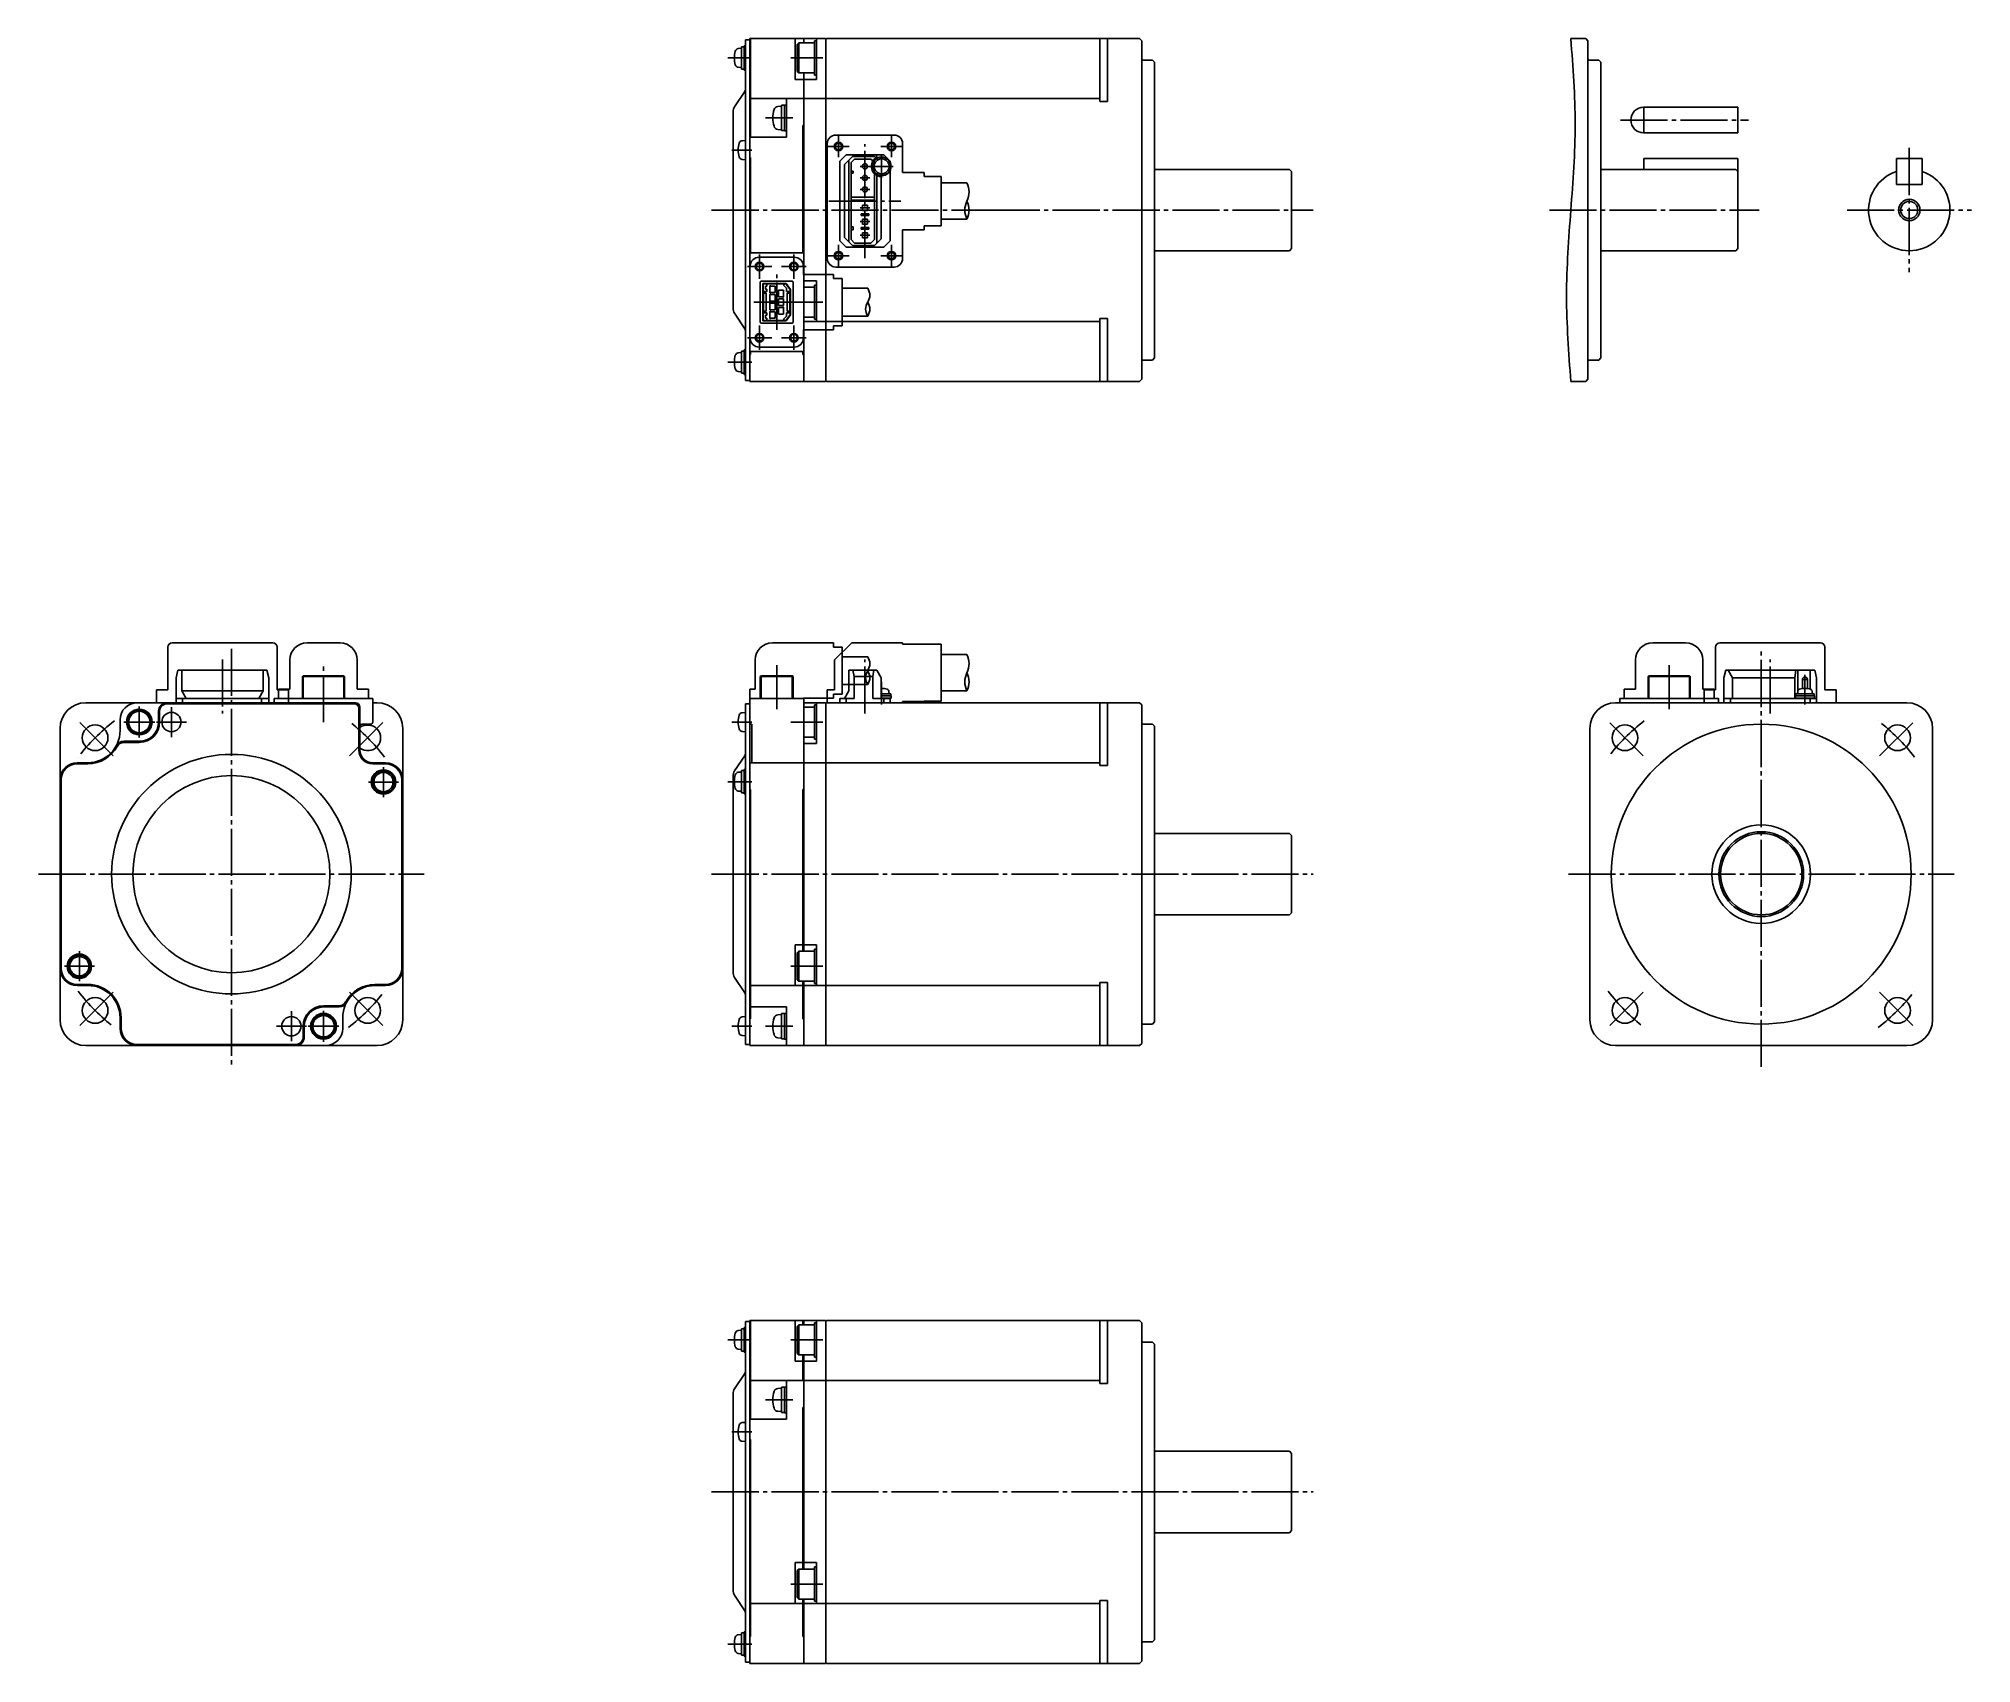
# Model space of a CAD drawing. Header units: millimetres. Extents: x -232 to 219, y -204 to 175.
import ezdxf

# ---------------------------------------------------------------- set-up
doc = ezdxf.new("R2010")
doc.units = ezdxf.units.MM
doc.linetypes.add('DASH_CENTER', pattern=[14, 11, -1, 1, -1])

msp = doc.modelspace()

# ---------------------------------------------------------------- linework, layer by layer
at = {"color": 7, "linetype": 'Continuous'}
for p, q in [((-67.9, 172.75), (-68.68, 172.68)), ((-67.9, 173.1), (-67.3, 173.1)), ((-67.9, 167.9), (-67.9, 173.1)), ((-67.3, 173.35), (-67, 173.35)), ((-67.3, 167.65), (-67.3, 173.35)), ((-67, 135), (-67, 174.75)), ((-67, 174.75), (-66, 174.75)), ((-66, 175), (-53.4, 175)), ((-66, 175), (-66, 95)), ((-65.8, 175), (-65.8, 161)), ((-55.4, 165.5), (-55.4, 175)), ((-54.55, 174), (-54.9, 173.65)), ((-54.9, 167.35), (-54.9, 173.65)), ((-54.55, 174), (-54.55, 167)), ((-54.55, 174), (-50.9, 174)), ((-48.3, 175), (-53.4, 175)), ((-53.4, 175), (-53.4, 174)), ((-50.9, 174.5), (-50.4, 174.5)), ((-50.9, 166.5), (-50.9, 174.5)), ((-50.4, 165.5), (-50.4, 175)), ((-48.3, 175), (-48.2, 174.9)), ((-48.2, 174.9), (-48.1, 175)), ((-48.2, 174.9), (-48.2, 95.1)), ((25, 175), (-48.1, 175)), ((15.7, 175), (15.7, 160.32)), ((17.5, 175), (17.5, 160.32)), ((25.5, 174.5), (25, 175)), ((25.5, 174.5), (25.5, 95.5)), ((129.19, 175), (125.69, 175)), ((129.69, 174.5), (129.19, 175)), ((129.69, 174.5), (129.69, 95.5)), ((-68.68, 168.32), (-67.9, 168.25)), ((-67.3, 167.9), (-67.9, 167.9)), ((-67, 167.65), (-67.3, 167.65)), ((-54.9, 167.35), (-54.55, 167)), ((-50.9, 167), (-54.55, 167)), ((-53.4, 167), (-53.4, 118.5)), ((25.8, 170), (28, 170)), ((28, 170), (28.5, 169.5)), ((28.5, 135), (28.5, 169.5)), ((129.99, 170), (132.19, 170)), ((132.19, 170), (132.69, 169.5)), ((132.69, 135), (132.69, 169.5)), ((-69.53, 159.09), (-67.17, 162.65)), ((-53.4, 165.5), (-55.4, 165.5)), ((-53.4, 165.5), (-50.4, 165.5)), ((-50.9, 166.5), (-50.4, 166.5)), ((-65.8, 161), (-53.4, 161)), ((-65.8, 161), (-65.8, 152)), ((-58.6, 159.25), (-59.45, 159.18)), ((-58.6, 159.45), (-57.9, 159.45)), ((-58.6, 159.45), (-58.6, 153.55)), ((-57.9, 159.5), (-57.9, 153.5)), ((-57.9, 159.5), (-57.4, 159.5)), ((-57.4, 152), (-57.4, 161)), ((-53.4, 161), (-48.2, 161)), ((15.7, 161), (-48.2, 161)), ((15.7, 160.32), (17.5, 160.32)), ((142.69, 159), (164.69, 159)), ((142.69, 159), (142.69, 153)), ((164.69, 159), (164.69, 153)), ((-69.9, 157.88), (-69.9, 135)), ((-59.45, 153.82), (-58.6, 153.75)), ((-57.9, 153.55), (-58.6, 153.55)), ((-57.4, 153.5), (-57.9, 153.5)), ((-53.6, 154.75), (-53.6, 135)), ((-53.6, 154.75), (-53.4, 154.75)), ((-67, 151.25), (-67.78, 151.18)), ((-66, 152), (-57.4, 152)), ((164.69, 153), (142.69, 153)), ((-67.78, 146.82), (-67, 146.75)), ((-66, 147.25), (-65.8, 147.25)), ((-65.8, 147.25), (-65.8, 125)), ((-43.5, 147.9), (-45, 146.4)), ((-45, 127.8), (-45, 146.4)), ((-43.9, 145.6), (-41.6, 147.9)), ((-43.9, 128.6), (-43.9, 145.6)), ((-43.5, 147.9), (-34.7, 147.9)), ((-42.9, 127.6), (-42.9, 146.6)), ((-41.55, 146.9), (-42.35, 146.1)), ((-42.35, 146.1), (-42.35, 128.1)), ((-42, 147.5), (-36.9, 147.5)), ((-41.55, 146.9), (-37.7, 146.9)), ((-37.7, 146.9), (-37.25, 146.45)), ((-36.57, 147.17), (-37.3, 147.9)), ((-36.4, 147.28), (-36.4, 147.9)), ((-33.2, 146.4), (-34.7, 147.9)), ((-33.2, 146.12), (-33.2, 146.4)), ((60, 144.5), (28.5, 144.5)), ((60.5, 144), (60, 144.5)), ((164.19, 144.5), (132.69, 144.5)), ((142.69, 147), (164.69, 147)), ((142.69, 144.5), (142.69, 147)), ((164.69, 144), (164.19, 144.5)), ((164.69, 147), (164.69, 144)), ((164.69, 126), (164.69, 147)), ((207.69, 147), (201.69, 147)), ((201.69, 147), (201.69, 141)), ((207.69, 141), (207.69, 147)), ((-42.35, 144.1), (-41.85, 144.1)), ((-41.85, 143.6), (-42.35, 143.6)), ((-41.85, 144.1), (-41.85, 143.6)), ((-36.9, 128.1), (-36.9, 143.51)), ((-36.3, 127.3), (-36.3, 143.07)), ((-35.3, 128.3), (-35.3, 142.8)), ((-33.2, 127.8), (-33.2, 144.28)), ((60.5, 126), (60.5, 144)), ((201.69, 141), (207.69, 141)), ((-42.35, 138), (-36.9, 138)), ((-36.9, 137.3), (-42.35, 137.3)), ((-38.5, 136.1), (-39.7, 136.1)), ((-39.7, 136.1), (-39.7, 134.9)), ((-38.5, 134.9), (-38.5, 136.1)), ((-69.9, 135), (-69.9, 112.12)), ((-67, 95.25), (-67, 135)), ((-53.6, 135), (-53.6, 125)), ((-42.35, 131.05), (-41.85, 131.05)), ((-41.85, 131.05), (-41.85, 130.35)), ((-38.2, 134.1), (-40, 134.1)), ((-40, 134.1), (-40, 133.7)), ((-40, 133.7), (-38.2, 133.7)), ((-40, 130.9), (-40, 130.5)), ((-38.2, 130.9), (-40, 130.9)), ((-39.7, 134.9), (-38.5, 134.9)), ((-39.7, 132.9), (-39.7, 131.7)), ((-38.5, 132.9), (-39.7, 132.9)), ((-39.7, 131.7), (-38.5, 131.7)), ((-38.5, 131.7), (-38.5, 132.9)), ((-38.2, 133.7), (-38.2, 134.1)), ((-38.2, 130.5), (-38.2, 130.9)), ((28.5, 100.5), (28.5, 135)), ((132.69, 100.5), (132.69, 135)), ((-43.5, 126.3), (-45, 127.8)), ((-41.6, 126.3), (-43.9, 128.6)), ((-41.85, 130.35), (-42.35, 130.35)), ((-42.35, 128.1), (-41.55, 127.3)), ((-42, 126.7), (-36.9, 126.7)), ((-41.55, 127.3), (-37.7, 127.3)), ((-40, 130.5), (-38.2, 130.5)), ((-38.5, 129.7), (-39.7, 129.7)), ((-39.7, 129.7), (-39.7, 128.5)), ((-39.7, 128.5), (-38.5, 128.5)), ((-38.5, 128.5), (-38.5, 129.7)), ((-37.7, 127.3), (-36.9, 128.1)), ((-37.3, 126.3), (-35.3, 128.3)), ((-33.2, 127.8), (-34.7, 126.3)), ((-66, 125), (-53.4, 125)), ((-43.5, 126.3), (-34.7, 126.3)), ((28.5, 125.5), (60, 125.5)), ((60, 125.5), (60.5, 126)), ((132.69, 125.5), (164.19, 125.5)), ((164.19, 125.5), (164.69, 126)), ((-63.53, 118.23), (-63.33, 118.43)), ((-63.53, 118.23), (-63.53, 108.78)), ((-56.08, 118.43), (-63.33, 118.43)), ((-62.95, 109.18), (-62.95, 117.83)), ((-62.95, 117.83), (-57.5, 117.83)), ((-62.85, 116), (-62.85, 117.75)), ((-62.85, 117.75), (-62, 117.75)), ((-62, 117.75), (-62, 117.25)), ((-62, 117.75), (-58, 117.75)), ((-58, 117.38), (-58, 117.75)), ((-57.57, 117.75), (-58, 117.75)), ((-57.4, 116.75), (-58, 117.38)), ((-56.55, 116.42), (-57.57, 117.75)), ((-56.45, 116.45), (-57.5, 117.83)), ((-56.08, 118.43), (-55.88, 118.23)), ((-55.88, 108.78), (-55.88, 118.23)), ((-53.4, 118.5), (-50.4, 118.5)), ((-53.4, 113.5), (-53.4, 118.5)), ((-50.9, 109.5), (-50.9, 117.5)), ((-50.9, 117.5), (-50.4, 117.5)), ((-50.4, 118.5), (-50.4, 109)), ((-62.75, 114.35), (-62.95, 114.35)), ((-62, 116), (-62.85, 116)), ((-62.75, 115.6), (-62.75, 111.4)), ((-62.75, 115.6), (-62.18, 115.6)), ((-62.4, 116), (-62.4, 115.6)), ((-62, 117.25), (-62.35, 117.25)), ((-62.35, 117.25), (-62.35, 116.5)), ((-62.35, 116.5), (-62, 116.5)), ((-62.18, 115.6), (-62.18, 111.4)), ((-62, 116.5), (-62, 116)), ((-61.28, 117.3), (-61.28, 115.7)), ((-61.1, 117.3), (-61.28, 117.3)), ((-61.28, 115.7), (-61.1, 115.7)), ((-61.1, 115.3), (-61.28, 115.3)), ((-61.28, 115.3), (-61.28, 113.7)), ((-61.28, 113.7), (-61.1, 113.7)), ((-61.1, 113.3), (-61.28, 113.3)), ((-61.28, 113.3), (-61.28, 111.7)), ((-61.1, 117.27), (-61.1, 117.3)), ((-60.1, 117.27), (-61.1, 117.27)), ((-61.1, 115.73), (-60.1, 115.73)), ((-61.1, 115.7), (-61.1, 115.73)), ((-61.1, 115.27), (-61.1, 115.3)), ((-60.1, 115.27), (-61.1, 115.27)), ((-61.1, 113.7), (-61.1, 113.73)), ((-61.1, 113.73), (-60.1, 113.73)), ((-61.1, 113.27), (-61.1, 113.3)), ((-60.1, 113.27), (-61.1, 113.27)), ((-60.1, 115.73), (-60.1, 117.27)), ((-60.1, 113.73), (-60.1, 115.27)), ((-60.1, 111.73), (-60.1, 113.27)), ((-58.3, 116.27), (-59.3, 116.27)), ((-59.3, 116.27), (-59.3, 114.73)), ((-59.3, 114.73), (-58.3, 114.73)), ((-59.3, 114.27), (-59.3, 112.73)), ((-58.3, 114.27), (-59.3, 114.27)), ((-58.3, 116.3), (-58.3, 116.27)), ((-58.12, 116.3), (-58.3, 116.3)), ((-58.3, 114.73), (-58.3, 114.7)), ((-58.3, 114.7), (-58.12, 114.7)), ((-58.12, 114.3), (-58.3, 114.3)), ((-58.3, 114.3), (-58.3, 114.27)), ((-58.12, 114.7), (-58.12, 116.3)), ((-58.12, 112.7), (-58.12, 114.3)), ((-57.4, 116), (-57.4, 116.75)), ((-56.55, 116), (-57.4, 116)), ((-57.23, 111.4), (-57.23, 115.6)), ((-57.23, 115.6), (-56.65, 115.6)), ((-57, 115.6), (-57, 116)), ((-56.65, 111.4), (-56.65, 115.6)), ((-56.65, 114.35), (-56.45, 114.35)), ((-56.55, 116), (-56.55, 116.42)), ((-56.45, 110.55), (-56.45, 116.45)), ((-53.4, 117), (-50.9, 117)), ((-53.4, 109), (-53.4, 113.5)), ((-67.17, 107.29), (-69.53, 110.91)), ((-63.53, 108.78), (-63.33, 108.58)), ((-63.33, 108.58), (-56.08, 108.58)), ((-62.95, 112.65), (-62.75, 112.65)), ((-57.5, 109.18), (-62.95, 109.18)), ((-62.85, 109.25), (-62.85, 111)), ((-62.85, 111), (-62, 111)), ((-62, 109.25), (-62.85, 109.25)), ((-62.18, 111.4), (-62.75, 111.4)), ((-62.4, 111.4), (-62.4, 111)), ((-62, 110.5), (-62.35, 110.5)), ((-62.35, 110.5), (-62.35, 109.75)), ((-62.35, 109.75), (-62, 109.75)), ((-62, 111), (-62, 110.5)), ((-62, 109.75), (-62, 109.25)), ((-62, 109.25), (-58, 109.25)), ((-61.28, 111.7), (-61.1, 111.7)), ((-61.28, 111.3), (-61.28, 109.7)), ((-61.1, 111.3), (-61.28, 111.3)), ((-61.28, 109.7), (-61.1, 109.7)), ((-61.1, 111.7), (-61.1, 111.73)), ((-61.1, 111.73), (-60.1, 111.73)), ((-61.1, 111.27), (-61.1, 111.3)), ((-60.1, 111.27), (-61.1, 111.27)), ((-61.1, 109.73), (-60.1, 109.73)), ((-61.1, 109.7), (-61.1, 109.73)), ((-60.1, 109.73), (-60.1, 111.27)), ((-59.3, 112.73), (-58.3, 112.73)), ((-59.3, 112.27), (-59.3, 110.73)), ((-58.3, 112.27), (-59.3, 112.27)), ((-59.3, 110.73), (-58.3, 110.73)), ((-58.3, 112.73), (-58.3, 112.7)), ((-58.3, 112.7), (-58.12, 112.7)), ((-58.12, 112.3), (-58.3, 112.3)), ((-58.3, 112.3), (-58.3, 112.27)), ((-58.3, 110.73), (-58.3, 110.7)), ((-58.3, 110.7), (-58.12, 110.7)), ((-58.12, 110.7), (-58.12, 112.3)), ((-58, 109.62), (-57.4, 110.25)), ((-58, 109.25), (-58, 109.62)), ((-58, 109.25), (-57.57, 109.25)), ((-57.57, 109.25), (-56.55, 110.58)), ((-57.5, 109.18), (-56.45, 110.55)), ((-57.4, 110.25), (-57.4, 111)), ((-57.4, 111), (-56.55, 111)), ((-56.65, 111.4), (-57.23, 111.4)), ((-57, 111), (-57, 111.4)), ((-56.45, 112.65), (-56.65, 112.65)), ((-56.55, 110.58), (-56.55, 111)), ((-55.88, 108.78), (-56.08, 108.58)), ((-50.9, 110), (-53.4, 110)), ((-53.4, 109), (-48.2, 109)), ((-53.4, 109), (-53.4, 95)), ((-50.9, 109.5), (-50.4, 109.5)), ((15.7, 109), (-48.2, 109)), ((17.5, 109.68), (15.7, 109.68)), ((15.7, 109.68), (15.7, 95)), ((17.5, 95), (17.5, 109.68)), ((-67.9, 101.75), (-68.68, 101.68)), ((-67.9, 102.1), (-67.3, 102.1)), ((-67.9, 96.9), (-67.9, 102.1)), ((-67.3, 102.35), (-67, 102.35)), ((-67.3, 96.65), (-67.3, 102.35)), ((-66, 102), (-53.4, 102)), ((-66, 101.25), (-65.8, 101.25)), ((-65.8, 101.25), (-65.8, 102)), ((-53.6, 102), (-53.6, 101.25)), ((-53.6, 101.25), (-53.4, 101.25)), ((28, 100), (25.8, 100)), ((28.5, 100.5), (28, 100)), ((132.19, 100), (129.99, 100)), ((132.69, 100.5), (132.19, 100)), ((-68.68, 97.32), (-67.9, 97.25)), ((-67.3, 96.9), (-67.9, 96.9)), ((-67, 96.65), (-67.3, 96.65)), ((-66, 95.25), (-67, 95.25)), ((-66, 95), (-53.4, 95)), ((-48.3, 95), (-53.4, 95)), ((-48.2, 95.1), (-48.3, 95)), ((-48.1, 95), (-48.2, 95.1)), ((-48.1, 95), (25, 95)), ((25, 95), (25.5, 95.5)), ((125.69, 95), (129.19, 95)), ((129.19, 95), (129.69, 95.5)), ((-199.9, 25.8), (-199.5, 27.6)), ((-178.7, 27.6), (-199.5, 27.6)), ((-198.6, 27.6), (-198.6, 22.8)), ((-179.6, 27.6), (-179.6, 22.8)), ((-178.7, 27.6), (-178.3, 25.8)), ((-42.9, 22.8), (-42.9, 27.6)), ((-42.9, 27.6), (-36.3, 27.6)), ((-41.9, 27.6), (-41.6, 26.1)), ((-37.3, 26.1), (-37, 27.6)), ((-36.3, 27.6), (-35.3, 25.8)), ((161.44, 25.8), (161.84, 27.6)), ((161.84, 27.6), (182.64, 27.6)), ((162.44, 27.6), (163.44, 25.8)), ((178.21, 27.6), (177.95, 25.8)), ((178.65, 27.6), (178.65, 22.68)), ((181.59, 27.6), (181.59, 23.17)), ((182.64, 27.6), (183.04, 25.8)), ((-199.9, 25.8), (-199.9, 20)), ((-179.6, 22.8), (-198.6, 22.8)), ((-198.6, 22.8), (-197.6, 21)), ((-180.6, 21), (-179.6, 22.8)), ((-178.3, 25.8), (-178.3, 20)), ((-170.22, 26.3), (-170.42, 26.1)), ((-170.42, 21), (-170.42, 26.1)), ((-170.42, 26.1), (-160.57, 26.1)), ((-170.22, 21), (-170.22, 26.3)), ((-170.22, 26.3), (-160.77, 26.3)), ((-160.77, 21), (-160.77, 26.3)), ((-160.57, 26.1), (-160.77, 26.3)), ((-160.57, 26.1), (-160.57, 21)), ((-63.53, 26.1), (-63.33, 26.3)), ((-63.53, 21), (-63.53, 26.1)), ((-63.53, 26.1), (-55.88, 26.1)), ((-63.33, 26.3), (-56.08, 26.3)), ((-63.33, 21), (-63.33, 26.3)), ((-56.08, 26.3), (-55.88, 26.1)), ((-56.08, 26.3), (-56.08, 21)), ((-55.88, 26.1), (-55.88, 21)), ((-43.9, 21), (-42.9, 22.8)), ((-41.6, 26.1), (-41.6, 21)), ((-41.6, 26.1), (-37.3, 26.1)), ((-37.3, 26.1), (-37.3, 21)), ((-35.3, 25.8), (-35.3, 21)), ((-33.45, 22.05), (-33.5, 22.64)), ((143.92, 26.3), (143.72, 26.1)), ((143.72, 21), (143.72, 26.1)), ((143.72, 26.1), (153.57, 26.1)), ((143.92, 26.3), (153.37, 26.3)), ((143.92, 21), (143.92, 26.3)), ((153.57, 26.1), (153.37, 26.3)), ((153.37, 26.3), (153.37, 21)), ((153.57, 26.1), (153.57, 21)), ((161.44, 25.8), (161.44, 20)), ((163.44, 25.8), (163.44, 21)), ((163.44, 25.8), (177.95, 25.8)), ((177.95, 25.8), (177.95, 21)), ((178.65, 22.64), (178.59, 22.05)), ((179.74, 25.4), (179.74, 23.31)), ((180.94, 25.4), (179.74, 25.4)), ((180.94, 25.4), (180.94, 23.31)), ((182.09, 22.05), (182.04, 22.64)), ((183.04, 25.8), (183.04, 20)), ((-209, 20), (-221, 20)), ((-177, 20), (-209, 20)), ((-202, 19.75), (-187, 19.75)), ((-178.3, 21), (-199.9, 21)), ((-198.4, 21), (-198.4, 20)), ((-187, 19.75), (-158.25, 19.75)), ((-180, 20), (-180, 21)), ((-154, 21), (-177, 21)), ((-177, 20), (-177, 21)), ((-177, 20), (-158, 20)), ((-157.25, 18.75), (-157.25, 9)), ((-157, 14.5), (-157, 19)), ((-154, 21), (-154, 15.5)), ((-153, 20), (-154, 20)), ((-67, 19.75), (-66, 19.75)), ((-67, -20), (-67, 19.75)), ((-66, 21), (-53.4, 21)), ((-66, 21), (-66, -60)), ((-53.4, 21), (-53.4, -36.5)), ((-48.3, 20), (-53.4, 20)), ((-53.4, 19), (-50.9, 19)), ((-50.9, 11.5), (-50.9, 19.5)), ((-50.9, 19.5), (-50.4, 19.5)), ((-50.4, 10.5), (-50.4, 20)), ((-48.3, 20), (-48.2, 19.9)), ((-48.2, 19.9), (-48.1, 20)), ((-48.2, 19.9), (-48.2, -59.9)), ((25, 20), (-48.1, 20)), ((-45, 20), (-45, 21)), ((-45, 21), (-41.6, 21)), ((-43.5, 21), (-43.5, 20)), ((-37.3, 21), (-33.2, 21)), ((-35.3, 22.05), (-33.05, 22.05)), ((-35.3, 21.6), (-33, 21.6)), ((-35.3, 21.1), (-33, 21.1)), ((-34.7, 21), (-34.7, 20)), ((-33.65, 21.1), (-33.65, 21)), ((-33.2, 21), (-33.2, 20)), ((-33.05, 21.6), (-33.05, 22.05)), ((-33, 21.6), (-33, 21.1)), ((15.7, 20), (15.7, 5.32)), ((17.5, 20), (17.5, 5.32)), ((25.5, 19.5), (25, 20)), ((25.5, 19.5), (25.5, -59.5)), ((136.14, 20), (204.14, 20)), ((137.14, 20), (137.14, 21)), ((137.14, 21), (160.14, 21)), ((160.14, 21), (160.14, 20)), ((183.04, 21), (161.44, 21)), ((162.94, 21), (162.94, 20)), ((178.14, 21.1), (178.14, 21.6)), ((178.14, 21.6), (180.34, 21.6)), ((178.14, 21.1), (180.34, 21.1)), ((178.19, 22.05), (178.19, 21.6)), ((178.19, 22.05), (180.34, 22.05)), ((178.79, 21), (178.79, 21.1)), ((180.34, 22.05), (182.49, 22.05)), ((180.34, 21.6), (182.54, 21.6)), ((180.34, 21.1), (182.54, 21.1)), ((181.54, 21), (181.54, 20)), ((181.89, 21.1), (181.89, 21)), ((182.49, 21.6), (182.49, 22.05)), ((182.54, 21.6), (182.54, 21.1)), ((-227, 14), (-227, 2)), ((-213, 16), (-213, 13.5)), ((-204, 18), (-204, 14.25)), ((-203.75, 18), (-203.75, 15.5)), ((-157, 9), (-157, 14.5)), ((-156.5, 15), (-154.5, 15)), ((-147, 2), (-147, 14)), ((-67, 17.75), (-67.78, 17.68)), ((-66, 15), (-65.5, 15)), ((-65.5, 15), (-65.5, 6)), ((25.8, 15), (28, 15)), ((28, 15), (28.5, 14.5)), ((28.5, -20), (28.5, 14.5)), ((130.23, 15), (130.14, 15)), ((130.14, 14), (130.14, -54)), ((210.14, -54), (210.14, 14)), ((-212.13, 11), (-208.5, 11)), ((-212.13, 10.75), (-208.5, 10.75)), ((-67.78, 13.32), (-67, 13.25)), ((-50.9, 12), (-53.4, 12)), ((-53.4, 10.5), (-50.4, 10.5)), ((-50.9, 11.5), (-50.4, 11.5)), ((-223, 6), (-220.5, 6)), ((-223, 5.75), (-220.5, 5.75)), ((-151, 6), (-154, 6)), ((-154, 5.75), (-151, 5.75)), ((-69.53, 4.09), (-67.17, 7.65)), ((-66, 6), (-53.4, 6)), ((-53.4, 6), (-48.2, 6)), ((15.7, 6), (-48.2, 6)), ((15.7, 5.32), (17.5, 5.32)), ((-227, 2), (-227, -42)), ((-227, 1.32), (-227, -54)), ((-226.75, 2), (-226.75, -20)), ((-147.25, 2), (-147.25, -20)), ((-147, -42), (-147, 2)), ((-69.9, 2.88), (-69.9, -20)), ((-67.9, 3.83), (-68.68, 3.77)), ((-67.9, -1.02), (-67.9, 4.18)), ((-67.9, 4.18), (-67.3, 4.18)), ((-67.3, -1.27), (-67.3, 4.43)), ((-67.3, 4.43), (-67, 4.43)), ((-68.68, -0.6), (-67.9, -0.67)), ((-67.3, -1.02), (-67.9, -1.02)), ((-67, -1.27), (-67.3, -1.27)), ((-66, -0.25), (-65.8, -0.25)), ((-65.8, -0.25), (-65.8, -46)), ((-53.6, -38), (-53.6, -0.25)), ((-53.6, -0.25), (-53.4, -0.25)), ((60, -10.5), (28.5, -10.5)), ((60.5, -11), (60, -10.5)), ((60.5, -29), (60.5, -11)), ((-226.75, -42), (-226.75, -20)), ((-147.25, -42), (-147.25, -20)), ((-69.9, -20), (-69.9, -42.88)), ((-67, -59.75), (-67, -20)), ((28.5, -54.5), (28.5, -20)), ((28.5, -29.5), (60, -29.5)), ((60, -29.5), (60.5, -29)), ((-55.4, -36.5), (-53.4, -36.5)), ((-55.4, -46), (-55.4, -36.5)), ((-54.55, -38), (-54.9, -38.35)), ((-54.9, -44.65), (-54.9, -38.35)), ((-54.55, -38), (-54.55, -45)), ((-54.55, -38), (-50.9, -38)), ((-53.4, -38), (-53.4, -36.5)), ((-53.4, -36.5), (-50.4, -36.5)), ((-50.9, -37.5), (-50.4, -37.5)), ((-50.9, -45.5), (-50.9, -37.5)), ((-50.4, -36.5), (-50.4, -46)), ((-147, -42), (-147, -54)), ((-67.17, -47.71), (-69.53, -44.09)), ((-54.9, -44.65), (-54.55, -45)), ((-50.9, -45), (-54.55, -45)), ((-53.6, -45), (-53.6, -53.75)), ((-53.4, -46), (-53.4, -45)), ((-223, -45.75), (-220.5, -45.75)), ((-223, -46), (-220.5, -46)), ((-151, -45.75), (-153.5, -45.75)), ((-151, -46), (-153.5, -46)), ((-65.8, -46), (-53.4, -46)), ((-65.8, -53.75), (-65.8, -46)), ((-53.4, -46), (-53.4, -60)), ((-53.4, -46), (-48.2, -46)), ((-50.9, -45.5), (-50.4, -45.5)), ((15.7, -46), (-48.2, -46)), ((17.5, -45.32), (15.7, -45.32)), ((15.7, -45.32), (15.7, -60)), ((17.5, -60), (17.5, -45.32)), ((-213, -56), (-213, -53.5)), ((-212.75, -56), (-212.75, -53.5)), ((-161.87, -50.75), (-165.5, -50.75)), ((-161.87, -51), (-165.5, -51)), ((-161, -56), (-161, -53.5)), ((-67, -53.25), (-67.78, -53.32)), ((-66, -53.75), (-65.8, -53.75)), ((-65.8, -51), (-57.4, -51)), ((-58.6, -52.75), (-59.45, -52.82)), ((-58.6, -52.55), (-58.6, -58.45)), ((-58.6, -52.55), (-57.9, -52.55)), ((-57.9, -52.5), (-57.4, -52.5)), ((-57.9, -52.5), (-57.9, -58.5)), ((-57.4, -51), (-57.4, -60)), ((-53.6, -53.75), (-53.4, -53.75)), ((-170.25, -58), (-170.25, -55.5)), ((-170, -58), (-170, -54.25)), ((-67.78, -57.68), (-67, -57.75)), ((-59.45, -58.18), (-58.6, -58.25)), ((-57.9, -58.45), (-58.6, -58.45)), ((-57.4, -58.5), (-57.9, -58.5)), ((28, -55), (25.8, -55)), ((28.5, -54.5), (28, -55)), ((-221, -60), (-153, -60)), ((-209, -59.75), (-187, -59.75)), ((-209, -60), (-165, -60)), ((-172, -59.75), (-187, -59.75)), ((-66, -59.75), (-67, -59.75)), ((-66, -60), (-53.4, -60)), ((-48.3, -60), (-53.4, -60)), ((-48.2, -59.9), (-48.3, -60)), ((-48.1, -60), (-48.2, -59.9)), ((-48.1, -60), (25, -60)), ((25, -60), (25.5, -59.5)), ((136.14, -60), (204.14, -60)), ((-67.9, -126.1), (-67.3, -126.1)), ((-67.9, -131.3), (-67.9, -126.1)), ((-67.3, -125.85), (-67, -125.85)), ((-67.3, -131.55), (-67.3, -125.85)), ((-67, -164.2), (-67, -124.45)), ((-67, -124.45), (-66, -124.45)), ((-66, -124.2), (-53.4, -124.2)), ((-66, -124.2), (-66, -204.2)), ((-65.8, -124.2), (-65.8, -138.2)), ((-55.4, -133.7), (-55.4, -124.2)), ((-54.55, -125.2), (-54.9, -125.55)), ((-54.9, -131.85), (-54.9, -125.55)), ((-54.55, -125.2), (-54.55, -132.2)), ((-54.55, -125.2), (-50.9, -125.2)), ((-53.6, -125.2), (-53.6, -124.2)), ((-48.3, -124.2), (-53.4, -124.2)), ((-53.4, -124.2), (-53.4, -125.2)), ((-50.9, -124.7), (-50.4, -124.7)), ((-50.9, -132.7), (-50.9, -124.7)), ((-50.4, -133.7), (-50.4, -124.2)), ((-48.3, -124.2), (-48.2, -124.3)), ((-48.2, -124.3), (-48.1, -124.2)), ((-48.2, -124.3), (-48.2, -204.1)), ((25, -124.2), (-48.1, -124.2)), ((15.7, -124.2), (15.7, -138.88)), ((17.5, -124.2), (17.5, -138.88)), ((25.5, -124.7), (25, -124.2)), ((25.5, -124.7), (25.5, -203.7)), ((-67.9, -126.45), (-68.68, -126.52)), ((25.8, -129.2), (28, -129.2)), ((28, -129.2), (28.5, -129.7)), ((28.5, -164.2), (28.5, -129.7)), ((-68.68, -130.88), (-67.9, -130.95)), ((-67.3, -131.3), (-67.9, -131.3)), ((-67, -131.55), (-67.3, -131.55)), ((-53.4, -133.7), (-55.4, -133.7)), ((-54.9, -131.85), (-54.55, -132.2)), ((-50.9, -132.2), (-54.55, -132.2)), ((-53.6, -132.2), (-53.6, -138.2)), ((-53.4, -132.2), (-53.4, -180.7)), ((-53.4, -133.7), (-50.4, -133.7)), ((-50.9, -132.7), (-50.4, -132.7)), ((-69.53, -140.1), (-67.17, -136.55)), ((-65.8, -138.2), (-53.4, -138.2)), ((-65.8, -138.2), (-65.8, -147.2)), ((-58.6, -139.75), (-58.6, -145.65)), ((-58.6, -139.75), (-57.9, -139.75)), ((-57.9, -139.7), (-57.4, -139.7)), ((-57.9, -139.7), (-57.9, -145.7)), ((-57.4, -147.2), (-57.4, -138.2)), ((-53.4, -138.2), (-48.2, -138.2)), ((15.7, -138.2), (-48.2, -138.2)), ((15.7, -138.88), (17.5, -138.88)), ((-69.9, -141.32), (-69.9, -164.2)), ((-58.6, -139.95), (-59.45, -140.02)), ((-67, -147.95), (-67.78, -148.02)), ((-66, -147.2), (-57.4, -147.2)), ((-59.45, -145.37), (-58.6, -145.45)), ((-57.9, -145.65), (-58.6, -145.65)), ((-57.4, -145.7), (-57.9, -145.7)), ((-53.6, -144.45), (-53.6, -164.2)), ((-53.6, -144.45), (-53.4, -144.45)), ((-67.78, -152.38), (-67, -152.45)), ((-66, -151.95), (-65.8, -151.95)), ((-65.8, -151.95), (-65.8, -197.95)), ((60, -154.7), (28.5, -154.7)), ((60.5, -155.2), (60, -154.7)), ((60.5, -173.2), (60.5, -155.2)), ((-69.9, -164.2), (-69.9, -187.07)), ((-67, -203.95), (-67, -164.2)), ((-53.6, -164.2), (-53.6, -182.2)), ((28.5, -198.7), (28.5, -164.2)), ((28.5, -173.7), (60, -173.7)), ((60, -173.7), (60.5, -173.2)), ((-53.6, -180.7), (-55.4, -180.7)), ((-55.4, -190.2), (-55.4, -180.7)), ((-54.55, -182.2), (-54.9, -182.55)), ((-54.9, -188.85), (-54.9, -182.55)), ((-54.55, -182.2), (-50.9, -182.2)), ((-54.55, -182.2), (-54.55, -189.2)), ((-53.4, -180.7), (-50.4, -180.7)), ((-53.4, -182.2), (-53.4, -180.7)), ((-50.9, -189.7), (-50.9, -181.7)), ((-50.9, -181.7), (-50.4, -181.7)), ((-50.4, -180.7), (-50.4, -190.2)), ((-67.17, -191.91), (-69.53, -188.29)), ((-54.9, -188.85), (-54.55, -189.2)), ((-50.9, -189.2), (-54.55, -189.2)), ((-53.6, -189.2), (-53.6, -197.95)), ((-53.4, -189.2), (-53.4, -204.2)), ((-53.4, -190.2), (-65.8, -190.2)), ((-53.4, -190.2), (-48.2, -190.2)), ((-50.9, -189.7), (-50.4, -189.7)), ((15.7, -190.2), (-48.2, -190.2)), ((17.5, -189.52), (15.7, -189.52)), ((15.7, -189.52), (15.7, -204.2)), ((17.5, -204.2), (17.5, -189.52)), ((-67.9, -197.45), (-68.68, -197.52)), ((-67.9, -197.1), (-67.3, -197.1)), ((-67.9, -202.3), (-67.9, -197.1)), ((-67.3, -196.85), (-67, -196.85)), ((-67.3, -202.55), (-67.3, -196.85)), ((-66, -197.95), (-65.8, -197.95)), ((-53.6, -197.95), (-53.4, -197.95)), ((-68.68, -201.88), (-67.9, -201.95)), ((-67.3, -202.3), (-67.9, -202.3)), ((-67, -202.55), (-67.3, -202.55)), ((28, -199.2), (25.8, -199.2)), ((28.5, -198.7), (28, -199.2)), ((-66, -203.95), (-67, -203.95)), ((-66, -204.2), (-53.4, -204.2)), ((-48.3, -204.2), (-53.4, -204.2)), ((-48.2, -204.1), (-48.3, -204.2)), ((-48.1, -204.2), (-48.2, -204.1)), ((-48.1, -204.2), (25, -204.2)), ((25, -204.2), (25.5, -203.7))]:
    msp.add_line(p, q, dxfattribs=at)
at = {"color": 1, "linetype": 'DASH_CENTER'}
for p, q in [((-71.1, 170.5), (-65.8, 170.5)), ((-56.4, 170.5), (-48.9, 170.5)), ((-55.9, 156.5), (-62.28, 156.5)), ((137.29, 156), (167.19, 156)), ((-70.2, 149), (-65.5, 149)), ((-47.8, 149.85), (-42.8, 149.85)), ((-45.3, 152.35), (-45.3, 147.35)), ((-39.1, 123.8), (-39.1, 150.4)), ((-35.4, 149.85), (-30.4, 149.85)), ((-32.9, 152.35), (-32.9, 147.35)), ((204.69, 149.5), (204.69, 120.5)), ((-40.2, 145.2), (-38, 145.2)), ((-32.55, 145.2), (-37.85, 145.2)), ((-35.2, 147.85), (-35.2, 142.55)), ((-40.2, 142.5), (-38, 142.5)), ((-47.5, 137.1), (-30.7, 137.1)), ((-40.2, 139.8), (-38, 139.8)), ((-40.2, 135.5), (-38, 135.5)), ((-74.9, 135), (-9.3, 135)), ((-40.2, 132.3), (-38, 132.3)), ((-9.3, 135), (65.5, 135)), ((120.69, 135), (169.69, 135)), ((190.19, 135), (219.19, 135)), ((-45.3, 126.85), (-45.3, 121.85)), ((-40.2, 129.1), (-38, 129.1)), ((-32.9, 126.85), (-32.9, 121.85)), ((-63.7, 118.95), (-63.7, 124.65)), ((-55.7, 118.95), (-55.7, 124.65)), ((-42.8, 124.35), (-47.8, 124.35)), ((-30.4, 124.35), (-35.4, 124.35)), ((-60.85, 121.8), (-66.55, 121.8)), ((-59.7, 107.08), (-59.7, 119.93)), ((-52.85, 121.8), (-58.55, 121.8)), ((-65.03, 113.5), (-54.38, 113.5)), ((-56.4, 113.5), (-48.9, 113.5)), ((-66.55, 105.2), (-60.85, 105.2)), ((-63.7, 102.35), (-63.7, 108.05)), ((-58.55, 105.2), (-52.85, 105.2)), ((-55.7, 102.35), (-55.7, 108.05)), ((-65.5, 99.5), (-71.1, 99.5)), ((-187, 32.6), (-187, -65)), ((170.14, -65), (170.14, 32.6)), ((-189.1, 30.1), (-189.1, 17.5)), ((-165.5, 15.45), (-165.5, 28.8)), ((-59.7, 18.5), (-59.7, 28.8)), ((-39.1, 17.5), (-39.1, 30.1)), ((148.64, 18.5), (148.64, 28.8)), ((172.24, 17.5), (172.24, 30.1)), ((-35.2, 19.6), (-35.2, 24.85)), ((180.34, 19.6), (180.34, 26.5)), ((-208.5, 19.1), (-208.5, 11.9)), ((-201, 12), (-201, 19)), ((-214.58, 7.58), (-223.06, 16.06)), ((-204.9, 15.5), (-212.1, 15.5)), ((-204.5, 15.5), (-197.5, 15.5)), ((-159.42, 7.58), (-150.94, 16.06)), ((-70.2, 15.5), (-65.5, 15.5)), ((-56.4, 15.5), (-48.9, 15.5)), ((142.57, 7.58), (134.08, 16.06)), ((197.72, 7.58), (206.21, 16.06)), ((-151.5, -2), (-151.5, 5)), ((-155, 1.5), (-148, 1.5)), ((-71.1, 1.58), (-65.5, 1.58)), ((-232, -20), (-142, -20)), ((-74.9, -20), (65.5, -20)), ((125.14, -20), (215.14, -20)), ((-222.5, -45), (-222.5, -38)), ((-226, -41.5), (-219, -41.5)), ((-56.4, -41.5), (-48.9, -41.5)), ((-214.58, -47.58), (-223.06, -56.06)), ((-159.42, -47.58), (-150.94, -56.06)), ((142.57, -47.58), (134.08, -56.06)), ((197.72, -47.58), (206.21, -56.06)), ((-173, -59), (-173, -52)), ((-165.5, -51.9), (-165.5, -59.1)), ((-176.5, -55.5), (-169.5, -55.5)), ((-161.9, -55.5), (-169.1, -55.5)), ((-70.2, -55.5), (-65.5, -55.5)), ((-55.9, -55.5), (-62.28, -55.5)), ((-71.1, -128.7), (-65.8, -128.7)), ((-56.4, -128.7), (-48.9, -128.7)), ((-55.9, -142.7), (-62.28, -142.7)), ((-70.2, -150.2), (-65.5, -150.2)), ((-74.9, -164.2), (65.5, -164.2)), ((-56.4, -185.7), (-48.9, -185.7)), ((-65.5, -199.7), (-71.1, -199.7))]:
    msp.add_line(p, q, dxfattribs=at)
at = {"color": 4, "linetype": 'Continuous'}
for p, q in [((-47.9, 150.5), (-47.9, 123.7)), ((-32.3, 152.5), (-45.9, 152.5)), ((-30.3, 143.8), (-30.3, 150.5)), ((-30.3, 143.8), (-25.3, 143.8)), ((-25.3, 143.8), (-25.3, 142.85)), ((-25.3, 142.85), (-21.3, 142.85)), ((-21.3, 142.85), (-21.3, 131.35)), ((-21.3, 141.35), (-15.3, 141.35)), ((-25.3, 131.35), (-25.3, 130.4)), ((-21.3, 131.35), (-25.3, 131.35)), ((-21.3, 132.85), (-15.3, 132.85)), ((-25.3, 130.4), (-30.3, 130.4)), ((-30.3, 123.7), (-30.3, 130.4)), ((-55.65, 124), (-63.75, 124)), ((-65.95, 121.8), (-65.95, 105.2)), ((-53.45, 119.95), (-53.45, 121.8)), ((-46.45, 119.95), (-53.45, 119.95)), ((-46.45, 119), (-46.45, 119.95)), ((-44.45, 119), (-46.45, 119)), ((-45.9, 121.7), (-32.3, 121.7)), ((-44.45, 108), (-44.45, 119)), ((-44.45, 116.75), (-38.45, 116.75)), ((-44.45, 110.25), (-38.45, 110.25)), ((-53.45, 107.05), (-46.45, 107.05)), ((-53.45, 105.2), (-53.45, 107.05)), ((-46.45, 108), (-44.45, 108)), ((-46.45, 107.05), (-46.45, 108)), ((-63.75, 103), (-55.65, 103)), ((-201.85, 23), (-201.85, 33)), ((-200.85, 34), (-177.35, 34)), ((-176.35, 33), (-176.35, 23)), ((-169.35, 34), (-161.65, 34)), ((-53.45, 34), (-60.7, 34)), ((-53.45, 34), (-53.45, 33.95)), ((-53.45, 33.95), (-46.45, 33.95)), ((-46.45, 33.95), (-46.45, 33)), ((-46.45, 33), (-44.45, 33)), ((-46.2, 30), (-42.2, 34)), ((-44.45, 33), (-44.45, 22)), ((-42.2, 34), (-30.3, 34)), ((-30.3, 34), (-30.3, 33.7)), ((-30.3, 33.7), (-25.3, 33.7)), ((-25.3, 33.7), (-25.3, 33.64)), ((-25.3, 33.64), (-21.3, 33.64)), ((-21.3, 33.64), (-21.3, 20.36)), ((144.79, 34), (152.49, 34)), ((159.49, 23), (159.49, 33)), ((160.49, 34), (183.99, 34)), ((184.99, 33), (184.99, 23)), ((-173.35, 23.2), (-173.35, 30)), ((-157.65, 30), (-157.65, 23.2)), ((-64.7, 30), (-64.7, 23.2)), ((-46.2, 23), (-46.2, 30)), ((-44.45, 30.75), (-38.45, 30.75)), ((-21.3, 31.25), (-15.3, 31.25)), ((140.79, 23.2), (140.79, 30)), ((156.49, 30), (156.49, 23.2)), ((-204.5, 23), (-201.85, 23)), ((-204.5, 20), (-204.5, 23)), ((-176.35, 23), (-173.7, 23)), ((-176, 21), (-176, 23.2)), ((-176, 23.2), (-173.35, 23.2)), ((-173.7, 23), (-173.7, 20)), ((-157.65, 23.2), (-155, 23.2)), ((-155, 23.2), (-155, 21)), ((-64.7, 23.2), (-65.95, 23.2)), ((-65.95, 23.2), (-65.95, 21)), ((-47.9, 20), (-47.9, 23)), ((-47.9, 23), (-46.2, 23)), ((-44.45, 24.25), (-38.45, 24.25)), ((-21.3, 22.75), (-15.3, 22.75)), ((138.14, 23.2), (140.79, 23.2)), ((138.14, 21), (138.14, 23.2)), ((156.49, 23.2), (159.14, 23.2)), ((156.84, 20), (156.84, 23)), ((156.84, 23), (159.49, 23)), ((159.14, 23.2), (159.14, 21)), ((184.99, 23), (187.64, 23)), ((187.64, 23), (187.64, 20)), ((-173.7, 20), (-204.5, 20)), ((-155, 21), (-176, 21)), ((-65.95, 21), (-53.45, 21)), ((-46.45, 21.05), (-53.45, 21.05)), ((-53.45, 21.05), (-53.45, 21)), ((-47.9, 20), (-30.3, 20)), ((-46.45, 22), (-44.45, 22)), ((-46.45, 22), (-46.45, 21.05)), ((-30.3, 20), (-30.3, 20.3)), ((-30.3, 20.3), (-25.3, 20.3)), ((-21.3, 20.36), (-25.3, 20.36)), ((-25.3, 20.36), (-25.3, 20.3)), ((159.14, 21), (138.14, 21)), ((187.64, 20), (156.84, 20))]:
    msp.add_line(p, q, dxfattribs=at)
at = {"color": 2, "linetype": 'Continuous'}
for centre, radius in [((-45.3, 149.85), 1), ((-32.9, 149.85), 1), ((204.69, 135), 2.5), ((-63.7, 121.8), 1), ((-55.7, 121.8), 1), ((-45.3, 124.35), 1), ((-32.9, 124.35), 1), ((-63.7, 105.2), 1), ((-55.7, 105.2), 1)]:
    msp.add_circle(centre, radius, dxfattribs=at)
at = {"color": 7, "linetype": 'Continuous'}
for centre, radius in [((-45.3, 149.85), 0.75), ((-32.9, 149.85), 0.75), ((-39.1, 145.2), 0.6), ((-35.2, 145.2), 2.2), ((-35.2, 145.2), 2.15), ((-35.2, 145.2), 1.75), ((-39.1, 142.5), 0.6), ((-39.1, 139.8), 0.6), ((204.69, 135), 2), ((-63.7, 121.8), 0.8), ((-55.7, 121.8), 0.8), ((-45.3, 124.35), 0.75), ((-32.9, 124.35), 0.75), ((-63.7, 105.2), 0.8), ((-55.7, 105.2), 0.8), ((-208.5, 15.5), 3), ((-208.5, 15.5), 2.75), ((-218.82, 11.82), 3), ((-208.5, 15.5), 2.5), ((-201, 15.5), 2.25), ((170.14, -20), 35), ((138.32, 11.82), 3), ((201.96, 11.82), 3), ((-187, -20), 27.96), ((-187, -20), 23), ((-151.5, 1.5), 2.85), ((-151.5, 1.5), 2.6), ((-151.5, 1.5), 2.25), ((170.14, -20), 11.5), ((170.14, -20), 9.9), ((170.14, -20), 9.5), ((-222.5, -41.5), 2.85), ((-222.5, -41.5), 2.6), ((-222.5, -41.5), 2.25), ((-218.82, -51.82), 3), ((-155.18, -51.82), 3), ((138.32, -51.82), 3), ((201.96, -51.82), 3), ((-173, -55.5), 2.25), ((-165.5, -55.5), 3), ((-165.5, -55.5), 2.75), ((-165.5, -55.5), 2.5)]:
    msp.add_circle(centre, radius, dxfattribs=at)
for centre, radius, start, end in [((-63.6, 170.5), 6, 164.5573, 180), ((-68.61, 171.88), 0.8, 95, 164.5573), ((-63.6, 170.5), 6, 180, 195.4427), ((-68.61, 169.12), 0.8, 195.4427, 265), ((25.8, 170.3), 0.3, 180, 270), ((129.99, 170.3), 0.3, 180, 270), ((-68, 163.2), 1, 326.3649, 0), ((-67.7, 157.88), 2.2, 146.3649, 180), ((-53.6, 156.5), 7, 163.743, 180), ((-59.36, 158.18), 1, 95, 163.743), ((142.69, 156), 3, 90, 180), ((-53.6, 156.5), 7, 180, 196.257), ((-59.36, 154.82), 1, 196.257, 265), ((142.69, 156), 3, 180, 270), ((-62.7, 149), 6, 164.5573, 180), ((-62.7, 149), 6, 180, 195.4427), ((-67.71, 150.38), 0.8, 95, 164.5573), ((-67.71, 147.62), 0.8, 195.4427, 265), ((-35.2, 145.2), 2.4, 120, 267.612), ((204.69, 135), 9.5, 108.4085, 270), ((204.69, 135), 9.5, 270, 71.5915), ((-67.7, 112.12), 2.2, 180, 213.6351), ((-68, 106.74), 1, 0, 33.6351), ((-63.6, 99.5), 6, 164.5573, 180), ((-63.6, 99.5), 6, 180, 195.4427), ((-68.61, 100.88), 0.8, 95, 164.5573), ((25.8, 99.7), 0.3, 90, 180), ((129.99, 99.7), 0.3, 90, 180), ((-68.61, 98.12), 0.8, 195.4427, 265), ((-35.2, 18.85), 4.5, 90, 91.2733), ((-35.2, 18.85), 4.5, 73.6123, 90), ((-34.1, 22.59), 0.6, 5, 73.6123), ((179.24, 22.59), 0.6, 106.3877, 175), ((180.34, 18.85), 4.5, 90, 106.3877), ((180.34, 25.4), 0.6, 0.0018, 179.9982), ((180.34, 18.85), 4.5, 73.6123, 90), ((181.44, 22.59), 0.6, 5, 73.6123), ((-221, 14), 6, 90, 180), ((-209, 16), 4, 90, 180), ((-202, 18), 2, 90, 180), ((-202, 18), 1.75, 90, 180), ((-199.75, 19.5), 0.5, 30, 90), ((-158.25, 18.75), 1, 0, 90), ((-158, 19), 1, 0, 90), ((-153, 14), 6, 0, 90), ((136.14, 14), 6, 90, 180), ((204.14, 14), 6, 0, 90), ((-208.5, 15.5), 4.75, 270, 0), ((-208.5, 15.5), 4.5, 270, 0), ((-203.5, 14.25), 0.5, 180, 200.4137), ((-156.5, 14.5), 0.5, 90, 180), ((-155.18, 11.82), 3, 232.6558, 127.3442), ((-154.5, 15.5), 0.5, 270, 0), ((-62.7, 15.5), 6, 164.5573, 180), ((-62.7, 15.5), 6, 180, 195.4427), ((-67.71, 16.88), 0.8, 95, 164.5573), ((-67.71, 14.12), 0.8, 195.4427, 265), ((25.8, 15.3), 0.3, 180, 270), ((-220.5, 13.5), 7.5, 270, 0), ((-220.5, 13.5), 7.75, 270, 331.7263), ((-212.13, 9), 2, 90, 151.7263), ((-212.13, 9), 1.75, 90, 151.7263), ((-223, 2), 4, 90, 180), ((-223, 2), 3.75, 90, 180), ((-154, 9), 3.25, 180, 270), ((-154, 9), 3, 180, 270), ((-152.75, 5.5), 0.5, 90, 150), ((-151, 2), 4, 0, 90), ((-151, 2), 3.75, 0, 90), ((-68, 8.2), 1, 326.3649, 0), ((-147.5, 0.25), 0.5, 300, 0), ((-67.7, 2.88), 2.2, 146.3649, 180), ((-63.6, 1.58), 6, 164.5573, 180), ((-63.6, 1.58), 6, 180, 195.4427), ((-68.61, 2.97), 0.8, 95, 164.5573), ((-68.61, 0.2), 0.8, 195.4427, 265), ((-226.5, -40.25), 0.5, 120, 180), ((-223, -42), 4, 180, 270), ((-223, -42), 3.75, 180, 270), ((-151, -42), 3.75, 270, 0), ((-151, -42), 4, 270, 0), ((-67.7, -42.88), 2.2, 180, 213.6351), ((-221.25, -45.5), 0.5, 270, 329.1166), ((-220.5, -53.5), 7.75, 0, 90), ((-220.5, -53.5), 7.5, 0, 90), ((-153.5, -53.5), 7.5, 90, 180), ((-153.5, -53.5), 7.75, 90, 151.7268), ((-68, -48.26), 1, 0, 33.6351), ((-221, -54), 6, 180, 270), ((-165.5, -55.5), 4.75, 90, 180), ((-170.5, -54.25), 0.5, 0, 20.4137), ((-165.5, -55.5), 4.5, 90, 180), ((-161.87, -49), 1.75, 270, 331.7285), ((-161.87, -49), 2, 270, 331.7263), ((-153, -54), 6, 270, 0), ((-62.7, -55.5), 6, 164.5573, 180), ((-67.71, -54.12), 0.8, 95, 164.5573), ((-53.6, -55.5), 7, 163.743, 180), ((-59.36, -53.82), 1, 95, 163.743), ((136.14, -54), 6, 180, 270), ((204.14, -54), 6, 270, 0), ((-209, -56), 4, 180, 270), ((-209, -56), 3.75, 180, 270), ((-172, -58), 1.75, 270, 0), ((-172, -58), 2, 270, 0), ((-165, -56), 4, 270, 0), ((-62.7, -55.5), 6, 180, 195.4427), ((-67.71, -56.88), 0.8, 195.4427, 265), ((-53.6, -55.5), 7, 180, 196.257), ((-59.36, -57.18), 1, 196.257, 265), ((25.8, -55.3), 0.3, 90, 180), ((-174.25, -59.5), 0.5, 210, 270), ((-63.6, -128.7), 6, 164.5573, 180), ((-63.6, -128.7), 6, 180, 195.4427), ((-68.61, -127.31), 0.8, 95, 164.5573), ((-68.61, -130.08), 0.8, 195.4427, 265), ((25.8, -128.9), 0.3, 180, 270), ((-68, -135.99), 1, 326.3649, 360), ((-67.7, -141.32), 2.2, 146.3649, 180), ((-53.6, -142.7), 7, 163.743, 180), ((-53.6, -142.7), 7, 180, 196.257), ((-59.36, -141.02), 1, 95, 163.743), ((-62.7, -150.2), 6, 164.5573, 180), ((-67.71, -148.81), 0.8, 95, 164.5573), ((-59.36, -144.38), 1, 196.257, 265), ((-62.7, -150.2), 6, 180, 195.4427), ((-67.71, -151.58), 0.8, 195.4427, 265), ((-67.7, -187.07), 2.2, 180, 213.6351), ((-68, -192.46), 1, 0, 33.6351), ((-63.6, -199.7), 6, 164.5573, 180), ((-68.61, -198.31), 0.8, 95, 164.5573), ((-63.6, -199.7), 6, 180, 195.4427), ((-68.61, -201.08), 0.8, 195.4427, 265), ((25.8, -199.5), 0.3, 90, 180)]:
    msp.add_arc(centre, radius, start, end, dxfattribs=at)
at = {"color": 4, "linetype": 'Continuous'}
for centre, radius, start, end in [((-45.9, 150.5), 2, 90, 180), ((-32.3, 150.5), 2, 0, 90), ((-63.75, 121.8), 2.2, 90, 180), ((-55.65, 121.8), 2.2, 0, 90), ((-45.9, 123.7), 2, 180, 270), ((-32.3, 123.7), 2, 270, 0), ((-63.75, 105.2), 2.2, 180, 270), ((-55.65, 105.2), 2.2, 270, 0), ((-200.85, 33), 1, 90, 180), ((-177.35, 33), 1, 0, 90), ((-169.35, 30), 4, 90, 180), ((-161.65, 30), 4, 0, 90), ((-60.7, 30), 4, 90, 180), ((144.79, 30), 4, 90, 180), ((152.49, 30), 4, 0, 90), ((160.49, 33), 1, 90, 180), ((183.99, 33), 1, 0, 90)]:
    msp.add_arc(centre, radius, start, end, dxfattribs=at)
at = {"color": 1, "linetype": 'DASH_CENTER'}
for centre, start, end in [((-187, -20), 127.3549, 142.6451), ((-187, -20), 37.3549, 52.6451), ((170.14, -20), 127.3549, 142.6451), ((170.14, -20), 37.3549, 52.6451), ((-187, -20), 217.3549, 232.6451), ((-187, -20), 307.3549, 322.6451), ((170.14, -20), 217.3549, 232.6451), ((170.14, -20), 307.3549, 322.6451)]:
    msp.add_arc(centre, 45, start, end, dxfattribs=at)
at = {"color": 2, "linetype": 'Continuous'}
msp.add_open_spline([(125.69, 95), (125.19, 101.67), (124.19, 115), (125.69, 135), (127.19, 155), (126.19, 168.33), (125.69, 175)], degree=3, dxfattribs=at)
at = {"color": 4, "linetype": 'Continuous'}
for points in [[(-15.3, 132.85), (-15.55, 133.56), (-16.05, 134.98), (-15.3, 137.1), (-14.55, 139.23), (-15.05, 140.64), (-15.3, 141.35)], [(-15.3, 132.85), (-15.05, 133.56), (-14.55, 134.98), (-15.05, 136.39), (-15.3, 137.1)], [(-38.45, 110.25), (-38.7, 110.79), (-39.2, 111.88), (-38.45, 113.5), (-37.7, 115.13), (-38.2, 116.21), (-38.45, 116.75)], [(-38.45, 110.25), (-38.2, 110.79), (-37.7, 111.88), (-38.2, 112.96), (-38.45, 113.5)], [(-38.45, 24.25), (-38.7, 24.79), (-39.2, 25.88), (-38.45, 27.5), (-37.7, 29.13), (-38.2, 30.21), (-38.45, 30.75)], [(-38.45, 24.25), (-38.2, 24.79), (-37.7, 25.88), (-38.2, 26.96), (-38.45, 27.5)], [(-15.3, 22.75), (-15.55, 23.46), (-16.05, 24.88), (-15.3, 27), (-14.55, 29.13), (-15.05, 30.54), (-15.3, 31.25)], [(-15.3, 22.75), (-15.05, 23.46), (-14.55, 24.88), (-15.05, 26.29), (-15.3, 27)]]:
    msp.add_open_spline(points, degree=3, dxfattribs=at)

doc.saveas('drawing.dxf')
